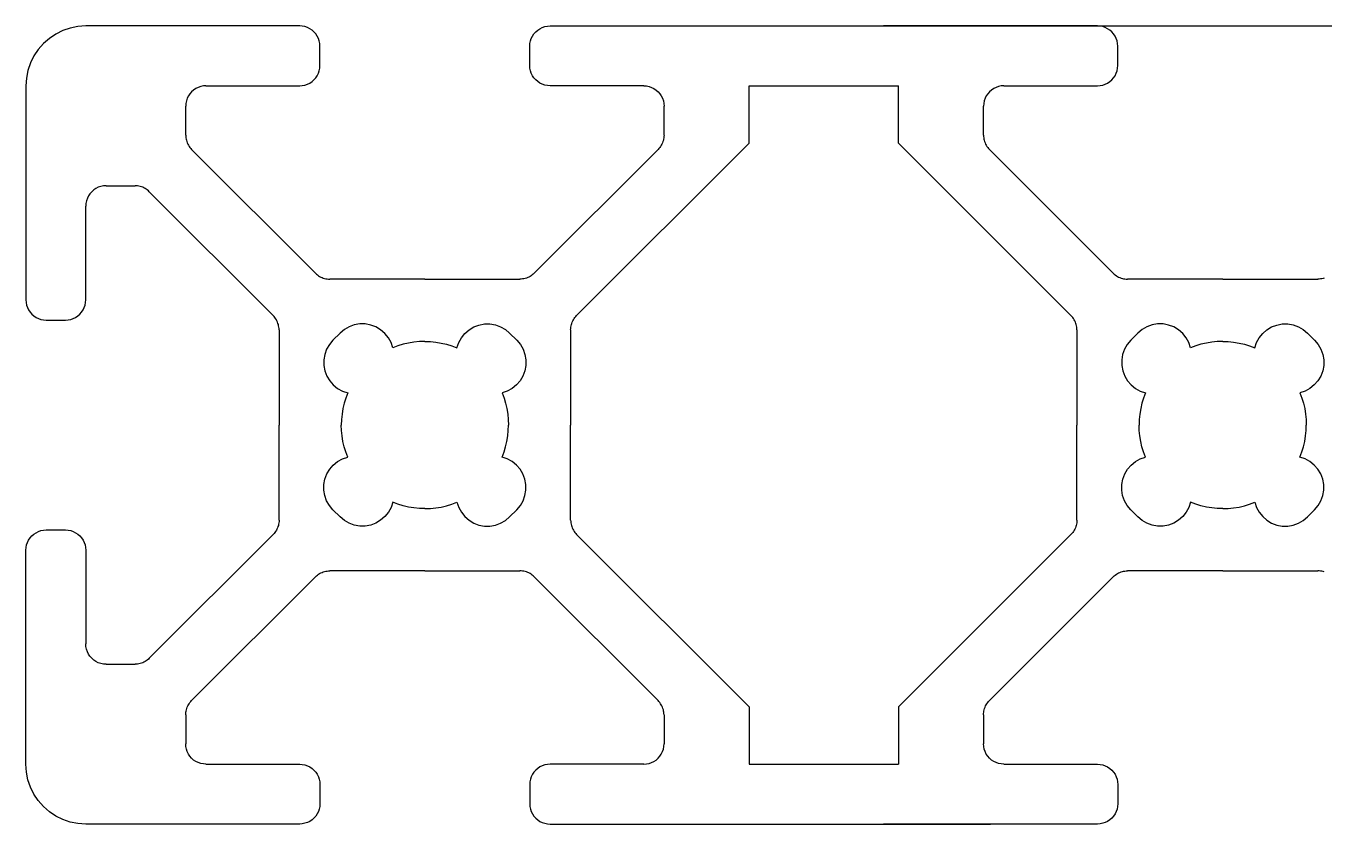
# Model space of a CAD drawing. Header units: millimetres. Extents: x 278 to 1158, y 380 to 680.
# Drawn here: x 1007.57 to 1040.11, y 660.41 to 680.41 of the extents above; entities that cross this region are included whole.
import ezdxf

# ---------------------------------------------------------------- set-up
doc = ezdxf.new("R2010")
doc.units = ezdxf.units.MM
doc.layers.add('paliglinija', color=3, linetype='Continuous')

# ---------------------------------------------------------------- blocks, each defined once
blk = doc.blocks.new('20x60')
for p, q in [((914.589, 684.641), (914.442, 684.512)), ((914.752, 684.75), (914.589, 684.641)), ((914.928, 684.837), (914.752, 684.75)), ((915.114, 684.9), (914.928, 684.837)), ((915.306, 684.938), (915.114, 684.9)), ((915.502, 684.951), (915.306, 684.938)), ((920.864, 684.951), (915.502, 684.951)), ((920.93, 684.947), (920.864, 684.951)), ((920.996, 684.934), (920.93, 684.947)), ((921.059, 684.913), (920.996, 684.934)), ((921.118, 684.883), (921.059, 684.913)), ((921.173, 684.846), (921.118, 684.883)), ((921.223, 684.802), (921.173, 684.846)), ((921.267, 684.752), (921.223, 684.802)), ((921.304, 684.697), (921.267, 684.752)), ((921.334, 684.638), (921.304, 684.697)), ((926.671, 684.638), (926.7, 684.697)), ((926.7, 684.697), (926.737, 684.752)), ((926.737, 684.752), (926.781, 684.802)), ((926.781, 684.802), (926.831, 684.846)), ((926.831, 684.846), (926.886, 684.883)), ((926.886, 684.883), (926.946, 684.913)), ((926.946, 684.913), (927.009, 684.934)), ((927.009, 684.934), (927.074, 684.947)), ((927.074, 684.947), (927.14, 684.951)), ((927.14, 684.951), (932.502, 684.951)), ((929.821, 684.951), (938.183, 684.951)), ((940.864, 684.951), (935.502, 684.951)), ((940.93, 684.947), (940.864, 684.951)), ((940.996, 684.934), (940.93, 684.947)), ((941.059, 684.913), (940.996, 684.934)), ((941.118, 684.883), (941.059, 684.913)), ((941.173, 684.846), (941.118, 684.883)), ((941.223, 684.802), (941.173, 684.846)), ((941.267, 684.752), (941.223, 684.802)), ((941.304, 684.697), (941.267, 684.752)), ((941.334, 684.638), (941.304, 684.697)), ((914.312, 684.364), (914.203, 684.201)), ((914.442, 684.512), (914.312, 684.364)), ((921.355, 684.575), (921.334, 684.638)), ((921.368, 684.51), (921.355, 684.575)), ((921.372, 684.443), (921.368, 684.51)), ((921.372, 683.959), (921.372, 684.443)), ((926.632, 684.443), (926.637, 684.51)), ((926.632, 683.959), (926.632, 684.443)), ((926.637, 684.51), (926.649, 684.575)), ((926.649, 684.575), (926.671, 684.638)), ((941.355, 684.575), (941.334, 684.638)), ((941.368, 684.51), (941.355, 684.575)), ((941.372, 684.443), (941.368, 684.51)), ((941.372, 683.959), (941.372, 684.443)), ((914.116, 684.025), (914.053, 683.839)), ((914.203, 684.201), (914.116, 684.025)), ((914.053, 683.839), (914.015, 683.647)), ((921.267, 683.65), (921.304, 683.705)), ((921.304, 683.705), (921.334, 683.765)), ((921.334, 683.765), (921.355, 683.828)), ((921.355, 683.828), (921.368, 683.893)), ((921.368, 683.893), (921.372, 683.959)), ((926.637, 683.893), (926.632, 683.959)), ((926.649, 683.828), (926.637, 683.893)), ((926.671, 683.765), (926.649, 683.828)), ((926.7, 683.705), (926.671, 683.765)), ((926.737, 683.65), (926.7, 683.705)), ((941.267, 683.65), (941.304, 683.705)), ((941.304, 683.705), (941.334, 683.765)), ((941.334, 683.765), (941.355, 683.828)), ((941.355, 683.828), (941.368, 683.893)), ((941.368, 683.893), (941.372, 683.959)), ((914.015, 683.647), (914.002, 683.451)), ((914.002, 683.451), (914.002, 678.089)), ((918.206, 683.346), (918.156, 683.302)), ((918.261, 683.383), (918.206, 683.346)), ((918.321, 683.413), (918.261, 683.383)), ((918.384, 683.434), (918.321, 683.413)), ((918.449, 683.447), (918.384, 683.434)), ((918.515, 683.451), (918.449, 683.447)), ((918.515, 683.451), (920.864, 683.451)), ((920.864, 683.451), (920.93, 683.456)), ((920.93, 683.456), (920.996, 683.469)), ((920.996, 683.469), (921.059, 683.49)), ((921.059, 683.49), (921.118, 683.519)), ((921.118, 683.519), (921.173, 683.556)), ((921.173, 683.556), (921.223, 683.6)), ((921.223, 683.6), (921.267, 683.65)), ((926.781, 683.6), (926.737, 683.65)), ((926.831, 683.556), (926.781, 683.6)), ((926.886, 683.519), (926.831, 683.556)), ((926.946, 683.49), (926.886, 683.519)), ((927.009, 683.469), (926.946, 683.49)), ((927.074, 683.456), (927.009, 683.469)), ((927.14, 683.451), (927.074, 683.456)), ((929.489, 683.451), (927.14, 683.451)), ((929.489, 683.451), (929.555, 683.447)), ((929.555, 683.447), (929.621, 683.434)), ((929.621, 683.434), (929.684, 683.413)), ((929.684, 683.413), (929.743, 683.383)), ((929.743, 683.383), (929.798, 683.346)), ((929.798, 683.346), (929.848, 683.302)), ((932.129, 682.017), (932.129, 683.451)), ((932.129, 683.451), (935.876, 683.451)), ((935.876, 682.017), (935.876, 683.451)), ((938.206, 683.346), (938.156, 683.302)), ((938.261, 683.383), (938.206, 683.346)), ((938.321, 683.413), (938.261, 683.383)), ((938.384, 683.434), (938.321, 683.413)), ((938.449, 683.447), (938.384, 683.434)), ((938.515, 683.451), (938.449, 683.447)), ((938.515, 683.451), (940.864, 683.451)), ((940.864, 683.451), (940.93, 683.456)), ((940.93, 683.456), (940.996, 683.469)), ((940.996, 683.469), (941.059, 683.49)), ((941.059, 683.49), (941.118, 683.519)), ((941.118, 683.519), (941.173, 683.556)), ((941.173, 683.556), (941.223, 683.6)), ((941.223, 683.6), (941.267, 683.65)), ((918.024, 683.075), (918.012, 683.01)), ((918.046, 683.138), (918.024, 683.075)), ((918.075, 683.197), (918.046, 683.138)), ((918.112, 683.252), (918.075, 683.197)), ((918.156, 683.302), (918.112, 683.252)), ((929.848, 683.302), (929.892, 683.252)), ((929.892, 683.252), (929.929, 683.197)), ((929.929, 683.197), (929.959, 683.138)), ((929.959, 683.138), (929.98, 683.075)), ((929.98, 683.075), (929.993, 683.01)), ((938.024, 683.075), (938.012, 683.01)), ((938.046, 683.138), (938.024, 683.075)), ((938.075, 683.197), (938.046, 683.138)), ((938.112, 683.252), (938.075, 683.197)), ((938.156, 683.302), (938.112, 683.252)), ((918.012, 683.01), (918.007, 682.943)), ((918.007, 682.217), (918.007, 682.943)), ((929.993, 683.01), (929.997, 682.943)), ((929.997, 682.217), (929.997, 682.943)), ((938.012, 683.01), (938.007, 682.943)), ((938.007, 682.217), (938.007, 682.943)), ((918.007, 682.217), (918.008, 682.184)), ((918.008, 682.184), (918.012, 682.151)), ((918.012, 682.151), (918.017, 682.118)), ((918.017, 682.118), (918.024, 682.086)), ((918.024, 682.086), (918.034, 682.054)), ((918.034, 682.054), (918.046, 682.023)), ((929.97, 682.054), (929.959, 682.023)), ((929.98, 682.086), (929.97, 682.054)), ((929.987, 682.118), (929.98, 682.086)), ((929.993, 682.151), (929.987, 682.118)), ((929.996, 682.184), (929.993, 682.151)), ((929.997, 682.217), (929.996, 682.184)), ((938.007, 682.217), (938.008, 682.184)), ((938.008, 682.184), (938.012, 682.151)), ((938.012, 682.151), (938.017, 682.118)), ((938.017, 682.118), (938.024, 682.086)), ((938.024, 682.086), (938.034, 682.054)), ((938.034, 682.054), (938.046, 682.023)), ((918.046, 682.023), (918.06, 681.993)), ((918.06, 681.993), (918.075, 681.963)), ((918.075, 681.963), (918.093, 681.935)), ((918.093, 681.935), (918.112, 681.908)), ((918.112, 681.908), (918.133, 681.882)), ((918.133, 681.882), (918.156, 681.858)), ((921.259, 678.755), (918.156, 681.858)), ((926.745, 678.755), (929.848, 681.858)), ((932.129, 682.017), (927.806, 677.694)), ((929.871, 681.882), (929.848, 681.858)), ((929.892, 681.908), (929.871, 681.882)), ((929.912, 681.935), (929.892, 681.908)), ((929.929, 681.963), (929.912, 681.935)), ((929.945, 681.993), (929.929, 681.963)), ((929.959, 682.023), (929.945, 681.993)), ((935.876, 682.017), (940.198, 677.694)), ((938.046, 682.023), (938.06, 681.993)), ((938.06, 681.993), (938.075, 681.963)), ((938.075, 681.963), (938.093, 681.935)), ((938.093, 681.935), (938.112, 681.908)), ((938.112, 681.908), (938.133, 681.882)), ((938.133, 681.882), (938.156, 681.858)), ((941.259, 678.755), (938.156, 681.858)), ((915.607, 680.747), (915.57, 680.692)), ((915.651, 680.797), (915.607, 680.747)), ((915.701, 680.841), (915.651, 680.797)), ((915.756, 680.878), (915.701, 680.841)), ((915.816, 680.908), (915.756, 680.878)), ((915.879, 680.929), (915.816, 680.908)), ((915.944, 680.942), (915.879, 680.929)), ((916.01, 680.946), (915.944, 680.942)), ((916.01, 680.946), (916.736, 680.946)), ((916.769, 680.945), (916.736, 680.946)), ((916.802, 680.942), (916.769, 680.945)), ((916.835, 680.936), (916.802, 680.942)), ((916.868, 680.929), (916.835, 680.936)), ((916.899, 680.919), (916.868, 680.929)), ((916.93, 680.908), (916.899, 680.919)), ((916.961, 680.894), (916.93, 680.908)), ((916.99, 680.878), (916.961, 680.894)), ((917.018, 680.861), (916.99, 680.878)), ((917.045, 680.841), (917.018, 680.861)), ((917.071, 680.82), (917.045, 680.841)), ((917.095, 680.797), (917.071, 680.82)), ((917.095, 680.797), (920.198, 677.694)), ((937.095, 680.797), (940.198, 677.694)), ((915.507, 680.505), (915.502, 680.438)), ((915.502, 678.089), (915.502, 680.438)), ((915.519, 680.57), (915.507, 680.505)), ((915.541, 680.633), (915.519, 680.57)), ((915.57, 680.692), (915.541, 680.633)), ((921.259, 678.755), (921.283, 678.732)), ((921.283, 678.732), (921.309, 678.711)), ((921.309, 678.711), (921.336, 678.692)), ((921.336, 678.692), (921.364, 678.674)), ((921.364, 678.674), (921.394, 678.659)), ((921.394, 678.659), (921.424, 678.645)), ((921.424, 678.645), (921.455, 678.633)), ((921.455, 678.633), (921.487, 678.624)), ((921.487, 678.624), (921.519, 678.616)), ((921.519, 678.616), (921.552, 678.611)), ((921.552, 678.611), (921.585, 678.607)), ((921.585, 678.607), (921.618, 678.606)), ((924.002, 678.606), (921.618, 678.606)), ((924.002, 678.606), (926.386, 678.606)), ((926.419, 678.607), (926.386, 678.606)), ((926.452, 678.611), (926.419, 678.607)), ((926.485, 678.616), (926.452, 678.611)), ((926.518, 678.624), (926.485, 678.616)), ((926.549, 678.633), (926.518, 678.624)), ((926.58, 678.645), (926.549, 678.633)), ((926.611, 678.659), (926.58, 678.645)), ((926.64, 678.674), (926.611, 678.659)), ((926.668, 678.692), (926.64, 678.674)), ((926.695, 678.711), (926.668, 678.692)), ((926.721, 678.732), (926.695, 678.711)), ((926.745, 678.755), (926.721, 678.732)), ((941.259, 678.755), (941.283, 678.732)), ((941.283, 678.732), (941.309, 678.711)), ((941.309, 678.711), (941.336, 678.692)), ((941.336, 678.692), (941.364, 678.674)), ((941.364, 678.674), (941.394, 678.659)), ((941.394, 678.659), (941.424, 678.645)), ((941.424, 678.645), (941.455, 678.633)), ((941.455, 678.633), (941.487, 678.624)), ((941.487, 678.624), (941.519, 678.616)), ((941.519, 678.616), (941.552, 678.611)), ((941.552, 678.611), (941.585, 678.607)), ((941.585, 678.607), (941.618, 678.606)), ((944.002, 678.606), (941.618, 678.606)), ((944.002, 678.606), (946.386, 678.606)), ((946.419, 678.607), (946.386, 678.606)), ((946.452, 678.611), (946.419, 678.607)), ((946.485, 678.616), (946.452, 678.611)), ((946.518, 678.624), (946.485, 678.616)), ((946.549, 678.633), (946.518, 678.624)), ((914.002, 678.089), (914.007, 678.023)), ((914.007, 678.023), (914.019, 677.958)), ((914.019, 677.958), (914.041, 677.895)), ((914.041, 677.895), (914.07, 677.835)), ((914.07, 677.835), (914.107, 677.78)), ((915.397, 677.78), (915.434, 677.835)), ((915.434, 677.835), (915.464, 677.895)), ((915.464, 677.895), (915.485, 677.958)), ((915.485, 677.958), (915.498, 678.023)), ((915.498, 678.023), (915.502, 678.089)), ((914.107, 677.78), (914.151, 677.73)), ((914.151, 677.73), (914.201, 677.686)), ((914.201, 677.686), (914.256, 677.649)), ((914.256, 677.649), (914.316, 677.62)), ((914.316, 677.62), (914.379, 677.599)), ((914.379, 677.599), (914.444, 677.586)), ((914.444, 677.586), (914.51, 677.581)), ((914.51, 677.581), (914.994, 677.581)), ((914.994, 677.581), (915.06, 677.586)), ((915.06, 677.586), (915.126, 677.599)), ((915.126, 677.599), (915.189, 677.62)), ((915.189, 677.62), (915.248, 677.649)), ((915.248, 677.649), (915.303, 677.686)), ((915.303, 677.686), (915.353, 677.73)), ((915.353, 677.73), (915.397, 677.78)), ((920.221, 677.67), (920.198, 677.694)), ((920.242, 677.644), (920.221, 677.67)), ((920.262, 677.617), (920.242, 677.644)), ((920.279, 677.589), (920.262, 677.617)), ((920.295, 677.56), (920.279, 677.589)), ((920.309, 677.53), (920.295, 677.56)), ((920.32, 677.498), (920.309, 677.53)), ((920.33, 677.467), (920.32, 677.498)), ((922.371, 677.484), (922.234, 677.461)), ((922.509, 677.483), (922.371, 677.484)), ((922.646, 677.457), (922.509, 677.483)), ((925.359, 677.457), (925.495, 677.483)), ((925.495, 677.483), (925.633, 677.484)), ((925.633, 677.484), (925.77, 677.461)), ((927.674, 677.467), (927.684, 677.498)), ((927.684, 677.498), (927.696, 677.53)), ((927.696, 677.53), (927.71, 677.56)), ((927.71, 677.56), (927.725, 677.589)), ((927.725, 677.589), (927.743, 677.617)), ((927.743, 677.617), (927.762, 677.644)), ((927.762, 677.644), (927.783, 677.67)), ((927.783, 677.67), (927.806, 677.694)), ((940.221, 677.67), (940.198, 677.694)), ((940.242, 677.644), (940.221, 677.67)), ((940.262, 677.617), (940.242, 677.644)), ((940.279, 677.589), (940.262, 677.617)), ((940.295, 677.56), (940.279, 677.589)), ((940.309, 677.53), (940.295, 677.56)), ((940.32, 677.498), (940.309, 677.53)), ((940.33, 677.467), (940.32, 677.498)), ((942.371, 677.484), (942.234, 677.461)), ((942.509, 677.483), (942.371, 677.484)), ((942.646, 677.457), (942.509, 677.483)), ((945.359, 677.457), (945.495, 677.483)), ((945.495, 677.483), (945.633, 677.484)), ((945.633, 677.484), (945.77, 677.461)), ((920.337, 677.434), (920.33, 677.467)), ((920.343, 677.401), (920.337, 677.434)), ((920.346, 677.368), (920.343, 677.401)), ((920.347, 677.335), (920.346, 677.368)), ((920.347, 677.335), (920.347, 674.951)), ((921.877, 677.256), (921.698, 677.076)), ((921.984, 677.345), (921.877, 677.256)), ((922.104, 677.414), (921.984, 677.345)), ((922.234, 677.461), (922.104, 677.414)), ((922.775, 677.408), (922.646, 677.457)), ((922.894, 677.337), (922.775, 677.408)), ((922.999, 677.247), (922.894, 677.337)), ((923.087, 677.139), (922.999, 677.247)), ((924.918, 677.139), (925.005, 677.247)), ((925.005, 677.247), (925.11, 677.337)), ((925.11, 677.337), (925.229, 677.408)), ((925.229, 677.408), (925.359, 677.457)), ((925.77, 677.461), (925.901, 677.414)), ((925.901, 677.414), (926.021, 677.345)), ((926.021, 677.345), (926.127, 677.256)), ((926.127, 677.256), (926.307, 677.076)), ((927.657, 677.335), (927.658, 677.368)), ((927.657, 677.335), (927.657, 674.951)), ((927.658, 677.368), (927.662, 677.401)), ((927.662, 677.401), (927.667, 677.434)), ((927.667, 677.434), (927.674, 677.467)), ((940.337, 677.434), (940.33, 677.467)), ((940.343, 677.401), (940.337, 677.434)), ((940.346, 677.368), (940.343, 677.401)), ((940.347, 677.335), (940.346, 677.368)), ((940.347, 677.335), (940.347, 674.951)), ((941.877, 677.256), (941.698, 677.076)), ((941.984, 677.345), (941.877, 677.256)), ((942.104, 677.414), (941.984, 677.345)), ((942.234, 677.461), (942.104, 677.414)), ((942.775, 677.408), (942.646, 677.457)), ((942.894, 677.337), (942.775, 677.408)), ((942.999, 677.247), (942.894, 677.337)), ((943.087, 677.139), (942.999, 677.247)), ((944.918, 677.139), (945.005, 677.247)), ((945.005, 677.247), (945.11, 677.337)), ((945.11, 677.337), (945.229, 677.408)), ((945.229, 677.408), (945.359, 677.457)), ((945.77, 677.461), (945.901, 677.414)), ((945.901, 677.414), (946.021, 677.345)), ((946.021, 677.345), (946.127, 677.256)), ((946.127, 677.256), (946.307, 677.076)), ((921.54, 676.85), (921.493, 676.719)), ((921.609, 676.97), (921.54, 676.85)), ((921.698, 677.076), (921.609, 676.97)), ((923.154, 677.018), (923.087, 677.139)), ((923.198, 676.886), (923.154, 677.018)), ((923.327, 676.935), (923.198, 676.886)), ((923.458, 676.975), (923.327, 676.935)), ((923.592, 677.006), (923.458, 676.975)), ((923.728, 677.029), (923.592, 677.006)), ((923.865, 677.042), (923.728, 677.029)), ((924.002, 677.047), (923.865, 677.042)), ((924.002, 677.047), (924.14, 677.042)), ((924.14, 677.042), (924.276, 677.029)), ((924.276, 677.029), (924.412, 677.006)), ((924.412, 677.006), (924.546, 676.975)), ((924.546, 676.975), (924.678, 676.935)), ((924.678, 676.935), (924.806, 676.886)), ((924.806, 676.886), (924.851, 677.018)), ((924.851, 677.018), (924.918, 677.139)), ((926.307, 677.076), (926.396, 676.97)), ((926.396, 676.97), (926.465, 676.85)), ((926.465, 676.85), (926.511, 676.719)), ((941.54, 676.85), (941.493, 676.719)), ((941.609, 676.97), (941.54, 676.85)), ((941.698, 677.076), (941.609, 676.97)), ((943.154, 677.018), (943.087, 677.139)), ((943.198, 676.886), (943.154, 677.018)), ((943.327, 676.935), (943.198, 676.886)), ((943.458, 676.975), (943.327, 676.935)), ((943.592, 677.006), (943.458, 676.975)), ((943.728, 677.029), (943.592, 677.006)), ((943.865, 677.042), (943.728, 677.029)), ((944.002, 677.047), (943.865, 677.042)), ((944.002, 677.047), (944.14, 677.042)), ((944.14, 677.042), (944.276, 677.029)), ((944.276, 677.029), (944.412, 677.006)), ((944.412, 677.006), (944.546, 676.975)), ((944.546, 676.975), (944.678, 676.935)), ((944.678, 676.935), (944.806, 676.886)), ((944.806, 676.886), (944.851, 677.018)), ((944.851, 677.018), (944.918, 677.139)), ((946.307, 677.076), (946.396, 676.97)), ((946.396, 676.97), (946.465, 676.85)), ((946.465, 676.85), (946.511, 676.719)), ((921.493, 676.719), (921.47, 676.583)), ((921.47, 676.583), (921.471, 676.444)), ((926.511, 676.719), (926.535, 676.583)), ((926.535, 676.583), (926.534, 676.444)), ((941.493, 676.719), (941.47, 676.583)), ((941.47, 676.583), (941.471, 676.444)), ((946.511, 676.719), (946.535, 676.583)), ((946.535, 676.583), (946.534, 676.444)), ((921.471, 676.444), (921.496, 676.308)), ((921.496, 676.308), (921.545, 676.178)), ((926.508, 676.308), (926.459, 676.178)), ((926.534, 676.444), (926.508, 676.308)), ((941.471, 676.444), (941.496, 676.308)), ((941.496, 676.308), (941.545, 676.178)), ((946.508, 676.308), (946.459, 676.178)), ((946.534, 676.444), (946.508, 676.308)), ((921.545, 676.178), (921.616, 676.059)), ((921.616, 676.059), (921.707, 675.954)), ((921.707, 675.954), (921.815, 675.867)), ((921.815, 675.867), (921.936, 675.8)), ((926.19, 675.867), (926.069, 675.8)), ((926.298, 675.954), (926.19, 675.867)), ((926.388, 676.059), (926.298, 675.954)), ((926.459, 676.178), (926.388, 676.059)), ((941.545, 676.178), (941.616, 676.059)), ((941.616, 676.059), (941.707, 675.954)), ((941.707, 675.954), (941.815, 675.867)), ((941.815, 675.867), (941.936, 675.8)), ((946.19, 675.867), (946.069, 675.8)), ((946.298, 675.954), (946.19, 675.867)), ((946.388, 676.059), (946.298, 675.954)), ((946.459, 676.178), (946.388, 676.059)), ((921.936, 675.8), (922.067, 675.755)), ((922.018, 675.627), (921.978, 675.495)), ((922.067, 675.755), (922.018, 675.627)), ((926.069, 675.8), (925.937, 675.755)), ((925.937, 675.755), (925.986, 675.627)), ((925.986, 675.627), (926.026, 675.495)), ((941.936, 675.8), (942.067, 675.755)), ((942.018, 675.627), (941.978, 675.495)), ((942.067, 675.755), (942.018, 675.627)), ((946.069, 675.8), (945.937, 675.755)), ((945.937, 675.755), (945.986, 675.627)), ((945.986, 675.627), (946.026, 675.495)), ((921.925, 675.225), (921.911, 675.089)), ((921.947, 675.361), (921.925, 675.225)), ((921.978, 675.495), (921.947, 675.361)), ((926.026, 675.495), (926.057, 675.361)), ((926.057, 675.361), (926.08, 675.225)), ((926.08, 675.225), (926.093, 675.089)), ((941.925, 675.225), (941.911, 675.089)), ((941.947, 675.361), (941.925, 675.225)), ((941.978, 675.495), (941.947, 675.361)), ((946.026, 675.495), (946.057, 675.361)), ((946.057, 675.361), (946.08, 675.225)), ((946.08, 675.225), (946.093, 675.089)), ((920.347, 672.567), (920.347, 674.951)), ((921.911, 675.089), (921.907, 674.951)), ((921.911, 674.814), (921.907, 674.951)), ((926.093, 675.089), (926.098, 674.951)), ((926.093, 674.814), (926.098, 674.951)), ((927.657, 672.567), (927.657, 674.951)), ((940.347, 672.567), (940.347, 674.951)), ((941.911, 675.089), (941.907, 674.951)), ((941.911, 674.814), (941.907, 674.951)), ((946.093, 675.089), (946.098, 674.951)), ((946.093, 674.814), (946.098, 674.951)), ((921.925, 674.677), (921.911, 674.814)), ((921.947, 674.541), (921.925, 674.677)), ((926.057, 674.541), (926.08, 674.677)), ((926.08, 674.677), (926.093, 674.814)), ((941.925, 674.677), (941.911, 674.814)), ((941.947, 674.541), (941.925, 674.677)), ((946.057, 674.541), (946.08, 674.677)), ((946.08, 674.677), (946.093, 674.814)), ((921.978, 674.407), (921.947, 674.541)), ((922.018, 674.276), (921.978, 674.407)), ((922.067, 674.147), (922.018, 674.276)), ((925.937, 674.147), (925.986, 674.276)), ((925.986, 674.276), (926.026, 674.407)), ((926.026, 674.407), (926.057, 674.541)), ((941.978, 674.407), (941.947, 674.541)), ((942.018, 674.276), (941.978, 674.407)), ((942.067, 674.147), (942.018, 674.276)), ((945.937, 674.147), (945.986, 674.276)), ((945.986, 674.276), (946.026, 674.407)), ((946.026, 674.407), (946.057, 674.541)), ((921.616, 673.843), (921.707, 673.948)), ((921.707, 673.948), (921.815, 674.036)), ((921.815, 674.036), (921.936, 674.103)), ((921.936, 674.103), (922.067, 674.147)), ((926.069, 674.103), (925.937, 674.147)), ((926.19, 674.036), (926.069, 674.103)), ((926.298, 673.948), (926.19, 674.036)), ((926.388, 673.843), (926.298, 673.948)), ((941.616, 673.843), (941.707, 673.948)), ((941.707, 673.948), (941.815, 674.036)), ((941.815, 674.036), (941.936, 674.103)), ((941.936, 674.103), (942.067, 674.147)), ((946.069, 674.103), (945.937, 674.147)), ((946.19, 674.036), (946.069, 674.103)), ((946.298, 673.948), (946.19, 674.036)), ((946.388, 673.843), (946.298, 673.948)), ((921.471, 673.458), (921.496, 673.595)), ((921.496, 673.595), (921.545, 673.724)), ((921.545, 673.724), (921.616, 673.843)), ((926.459, 673.724), (926.388, 673.843)), ((926.508, 673.595), (926.459, 673.724)), ((926.534, 673.458), (926.508, 673.595)), ((941.471, 673.458), (941.496, 673.595)), ((941.496, 673.595), (941.545, 673.724)), ((941.545, 673.724), (941.616, 673.843)), ((946.459, 673.724), (946.388, 673.843)), ((946.508, 673.595), (946.459, 673.724)), ((946.534, 673.458), (946.508, 673.595)), ((921.47, 673.32), (921.471, 673.458)), ((921.493, 673.183), (921.47, 673.32)), ((926.511, 673.183), (926.535, 673.32)), ((926.535, 673.32), (926.534, 673.458)), ((941.47, 673.32), (941.471, 673.458)), ((941.493, 673.183), (941.47, 673.32)), ((946.511, 673.183), (946.535, 673.32)), ((946.535, 673.32), (946.534, 673.458)), ((921.54, 673.053), (921.493, 673.183)), ((921.609, 672.933), (921.54, 673.053)), ((921.698, 672.826), (921.609, 672.933)), ((923.198, 673.016), (923.154, 672.885)), ((923.327, 672.968), (923.198, 673.016)), ((923.458, 672.927), (923.327, 672.968)), ((923.592, 672.896), (923.458, 672.927)), ((924.412, 672.896), (924.546, 672.927)), ((924.546, 672.927), (924.678, 672.968)), ((924.678, 672.968), (924.806, 673.016)), ((924.806, 673.016), (924.851, 672.885)), ((926.307, 672.826), (926.396, 672.933)), ((926.396, 672.933), (926.465, 673.053)), ((926.465, 673.053), (926.511, 673.183)), ((941.54, 673.053), (941.493, 673.183)), ((941.609, 672.933), (941.54, 673.053)), ((941.698, 672.826), (941.609, 672.933)), ((943.198, 673.016), (943.154, 672.885)), ((943.327, 672.968), (943.198, 673.016)), ((943.458, 672.927), (943.327, 672.968)), ((943.592, 672.896), (943.458, 672.927)), ((944.412, 672.896), (944.546, 672.927)), ((944.546, 672.927), (944.678, 672.968)), ((944.678, 672.968), (944.806, 673.016)), ((944.806, 673.016), (944.851, 672.885)), ((946.307, 672.826), (946.396, 672.933)), ((946.396, 672.933), (946.465, 673.053)), ((946.465, 673.053), (946.511, 673.183)), ((921.877, 672.647), (921.698, 672.826)), ((921.984, 672.558), (921.877, 672.647)), ((922.999, 672.656), (922.894, 672.565)), ((923.087, 672.764), (922.999, 672.656)), ((923.154, 672.885), (923.087, 672.764)), ((923.728, 672.874), (923.592, 672.896)), ((923.865, 672.86), (923.728, 672.874)), ((924.002, 672.856), (923.865, 672.86)), ((924.002, 672.856), (924.14, 672.86)), ((924.14, 672.86), (924.276, 672.874)), ((924.276, 672.874), (924.412, 672.896)), ((924.851, 672.885), (924.918, 672.764)), ((924.918, 672.764), (925.005, 672.656)), ((925.005, 672.656), (925.11, 672.565)), ((926.021, 672.558), (926.127, 672.647)), ((926.127, 672.647), (926.307, 672.826)), ((941.877, 672.647), (941.698, 672.826)), ((941.984, 672.558), (941.877, 672.647)), ((942.999, 672.656), (942.894, 672.565)), ((943.087, 672.764), (942.999, 672.656)), ((943.154, 672.885), (943.087, 672.764)), ((943.728, 672.874), (943.592, 672.896)), ((943.865, 672.86), (943.728, 672.874)), ((944.002, 672.856), (943.865, 672.86)), ((944.002, 672.856), (944.14, 672.86)), ((944.14, 672.86), (944.276, 672.874)), ((944.276, 672.874), (944.412, 672.896)), ((944.851, 672.885), (944.918, 672.764)), ((944.918, 672.764), (945.005, 672.656)), ((945.005, 672.656), (945.11, 672.565)), ((946.021, 672.558), (946.127, 672.647)), ((946.127, 672.647), (946.307, 672.826)), ((914.256, 672.253), (914.316, 672.283)), ((914.316, 672.283), (914.379, 672.304)), ((914.379, 672.304), (914.444, 672.317)), ((914.444, 672.317), (914.51, 672.321)), ((914.51, 672.321), (914.994, 672.321)), ((914.994, 672.321), (915.06, 672.317)), ((915.06, 672.317), (915.126, 672.304)), ((915.126, 672.304), (915.189, 672.283)), ((915.189, 672.283), (915.248, 672.253)), ((920.262, 672.285), (920.242, 672.258)), ((920.279, 672.313), (920.262, 672.285)), ((920.295, 672.343), (920.279, 672.313)), ((920.309, 672.373), (920.295, 672.343)), ((920.32, 672.404), (920.309, 672.373)), ((920.33, 672.436), (920.32, 672.404)), ((920.337, 672.468), (920.33, 672.436)), ((920.343, 672.501), (920.337, 672.468)), ((920.346, 672.534), (920.343, 672.501)), ((920.347, 672.567), (920.346, 672.534)), ((922.104, 672.489), (921.984, 672.558)), ((922.234, 672.442), (922.104, 672.489)), ((922.371, 672.419), (922.234, 672.442)), ((922.509, 672.42), (922.371, 672.419)), ((922.646, 672.445), (922.509, 672.42)), ((922.775, 672.494), (922.646, 672.445)), ((922.894, 672.565), (922.775, 672.494)), ((925.11, 672.565), (925.229, 672.494)), ((925.229, 672.494), (925.359, 672.445)), ((925.359, 672.445), (925.495, 672.42)), ((925.495, 672.42), (925.633, 672.419)), ((925.633, 672.419), (925.77, 672.442)), ((925.77, 672.442), (925.901, 672.489)), ((925.901, 672.489), (926.021, 672.558)), ((927.657, 672.567), (927.658, 672.534)), ((927.658, 672.534), (927.662, 672.501)), ((927.662, 672.501), (927.667, 672.468)), ((927.667, 672.468), (927.674, 672.436)), ((927.674, 672.436), (927.684, 672.404)), ((927.684, 672.404), (927.696, 672.373)), ((927.696, 672.373), (927.71, 672.343)), ((927.71, 672.343), (927.725, 672.313)), ((927.725, 672.313), (927.743, 672.285)), ((927.743, 672.285), (927.762, 672.258)), ((940.262, 672.285), (940.242, 672.258)), ((940.279, 672.313), (940.262, 672.285)), ((940.295, 672.343), (940.279, 672.313)), ((940.309, 672.373), (940.295, 672.343)), ((940.32, 672.404), (940.309, 672.373)), ((940.33, 672.436), (940.32, 672.404)), ((940.337, 672.468), (940.33, 672.436)), ((940.343, 672.501), (940.337, 672.468)), ((940.346, 672.534), (940.343, 672.501)), ((940.347, 672.567), (940.346, 672.534)), ((942.104, 672.489), (941.984, 672.558)), ((942.234, 672.442), (942.104, 672.489)), ((942.371, 672.419), (942.234, 672.442)), ((942.509, 672.42), (942.371, 672.419)), ((942.646, 672.445), (942.509, 672.42)), ((942.775, 672.494), (942.646, 672.445)), ((942.894, 672.565), (942.775, 672.494)), ((945.11, 672.565), (945.229, 672.494)), ((945.229, 672.494), (945.359, 672.445)), ((945.359, 672.445), (945.495, 672.42)), ((945.495, 672.42), (945.633, 672.419)), ((945.633, 672.419), (945.77, 672.442)), ((945.77, 672.442), (945.901, 672.489)), ((945.901, 672.489), (946.021, 672.558)), ((914.019, 671.945), (914.041, 672.008)), ((914.041, 672.008), (914.07, 672.067)), ((914.07, 672.067), (914.107, 672.122)), ((914.107, 672.122), (914.151, 672.172)), ((914.151, 672.172), (914.201, 672.216)), ((914.201, 672.216), (914.256, 672.253)), ((915.248, 672.253), (915.303, 672.216)), ((915.303, 672.216), (915.353, 672.172)), ((915.353, 672.172), (915.397, 672.122)), ((915.397, 672.122), (915.434, 672.067)), ((915.434, 672.067), (915.464, 672.008)), ((915.464, 672.008), (915.485, 671.945)), ((917.095, 669.105), (920.198, 672.208)), ((920.221, 672.232), (920.198, 672.208)), ((920.242, 672.258), (920.221, 672.232)), ((927.762, 672.258), (927.783, 672.232)), ((927.783, 672.232), (927.806, 672.208)), ((932.129, 667.885), (927.806, 672.208)), ((935.876, 667.885), (940.198, 672.208)), ((937.095, 669.105), (940.198, 672.208)), ((940.221, 672.232), (940.198, 672.208)), ((940.242, 672.258), (940.221, 672.232)), ((914.002, 671.813), (914.007, 671.88)), ((914.002, 666.451), (914.002, 671.813)), ((914.007, 671.88), (914.019, 671.945)), ((915.485, 671.945), (915.498, 671.88)), ((915.498, 671.88), (915.502, 671.813)), ((915.502, 671.813), (915.502, 669.464)), ((921.259, 671.147), (918.156, 668.044)), ((921.259, 671.147), (921.283, 671.17)), ((921.283, 671.17), (921.309, 671.191)), ((921.309, 671.191), (921.336, 671.211)), ((921.336, 671.211), (921.364, 671.228)), ((921.364, 671.228), (921.394, 671.244)), ((921.394, 671.244), (921.424, 671.258)), ((921.424, 671.258), (921.455, 671.269)), ((921.455, 671.269), (921.487, 671.279)), ((921.487, 671.279), (921.519, 671.286)), ((921.519, 671.286), (921.552, 671.292)), ((921.552, 671.292), (921.585, 671.295)), ((921.585, 671.295), (921.618, 671.296)), ((924.002, 671.296), (921.618, 671.296)), ((924.002, 671.296), (926.386, 671.296)), ((926.419, 671.295), (926.386, 671.296)), ((926.452, 671.292), (926.419, 671.295)), ((926.485, 671.286), (926.452, 671.292)), ((926.518, 671.279), (926.485, 671.286)), ((926.549, 671.269), (926.518, 671.279)), ((926.58, 671.258), (926.549, 671.269)), ((926.611, 671.244), (926.58, 671.258)), ((926.64, 671.228), (926.611, 671.244)), ((926.668, 671.211), (926.64, 671.228)), ((926.695, 671.191), (926.668, 671.211)), ((926.721, 671.17), (926.695, 671.191)), ((926.745, 671.147), (926.721, 671.17)), ((926.745, 671.147), (929.848, 668.044)), ((941.259, 671.147), (938.156, 668.044)), ((941.259, 671.147), (941.283, 671.17)), ((941.283, 671.17), (941.309, 671.191)), ((941.309, 671.191), (941.336, 671.211)), ((941.336, 671.211), (941.364, 671.228)), ((941.364, 671.228), (941.394, 671.244)), ((941.394, 671.244), (941.424, 671.258)), ((941.424, 671.258), (941.455, 671.269)), ((941.455, 671.269), (941.487, 671.279)), ((941.487, 671.279), (941.519, 671.286)), ((941.519, 671.286), (941.552, 671.292)), ((941.552, 671.292), (941.585, 671.295)), ((941.585, 671.295), (941.618, 671.296)), ((944.002, 671.296), (941.618, 671.296)), ((944.002, 671.296), (946.386, 671.296)), ((946.419, 671.295), (946.386, 671.296)), ((946.452, 671.292), (946.419, 671.295)), ((946.485, 671.286), (946.452, 671.292)), ((946.518, 671.279), (946.485, 671.286)), ((946.549, 671.269), (946.518, 671.279)), ((915.507, 669.398), (915.502, 669.464)), ((915.519, 669.333), (915.507, 669.398)), ((915.541, 669.27), (915.519, 669.333)), ((915.57, 669.21), (915.541, 669.27)), ((915.607, 669.155), (915.57, 669.21)), ((915.651, 669.105), (915.607, 669.155)), ((915.701, 669.061), (915.651, 669.105)), ((915.756, 669.024), (915.701, 669.061)), ((915.816, 668.995), (915.756, 669.024)), ((916.99, 669.024), (916.961, 669.009)), ((917.018, 669.042), (916.99, 669.024)), ((917.045, 669.061), (917.018, 669.042)), ((917.071, 669.082), (917.045, 669.061)), ((917.095, 669.105), (917.071, 669.082)), ((915.879, 668.974), (915.816, 668.995)), ((915.944, 668.961), (915.879, 668.974)), ((916.01, 668.956), (915.944, 668.961)), ((916.01, 668.956), (916.736, 668.956)), ((916.769, 668.957), (916.736, 668.956)), ((916.802, 668.961), (916.769, 668.957)), ((916.835, 668.966), (916.802, 668.961)), ((916.868, 668.974), (916.835, 668.966)), ((916.899, 668.983), (916.868, 668.974)), ((916.93, 668.995), (916.899, 668.983)), ((916.961, 669.009), (916.93, 668.995)), ((918.133, 668.02), (918.156, 668.044)), ((929.871, 668.02), (929.848, 668.044)), ((938.133, 668.02), (938.156, 668.044)), ((918.007, 667.685), (918.008, 667.718)), ((918.008, 667.718), (918.012, 667.751)), ((918.012, 667.751), (918.017, 667.784)), ((918.017, 667.784), (918.024, 667.817)), ((918.024, 667.817), (918.034, 667.848)), ((918.034, 667.848), (918.046, 667.88)), ((918.046, 667.88), (918.06, 667.91)), ((918.06, 667.91), (918.075, 667.939)), ((918.075, 667.939), (918.093, 667.967)), ((918.093, 667.967), (918.112, 667.994)), ((918.112, 667.994), (918.133, 668.02)), ((929.892, 667.994), (929.871, 668.02)), ((929.912, 667.967), (929.892, 667.994)), ((929.929, 667.939), (929.912, 667.967)), ((929.945, 667.91), (929.929, 667.939)), ((929.959, 667.88), (929.945, 667.91)), ((929.97, 667.848), (929.959, 667.88)), ((929.98, 667.817), (929.97, 667.848)), ((929.987, 667.784), (929.98, 667.817)), ((929.993, 667.751), (929.987, 667.784)), ((929.996, 667.718), (929.993, 667.751)), ((929.997, 667.685), (929.996, 667.718)), ((932.129, 667.885), (932.129, 666.451)), ((935.876, 667.885), (935.876, 666.451)), ((938.007, 667.685), (938.008, 667.718)), ((938.008, 667.718), (938.012, 667.751)), ((938.012, 667.751), (938.017, 667.784)), ((938.017, 667.784), (938.024, 667.817)), ((938.024, 667.817), (938.034, 667.848)), ((938.034, 667.848), (938.046, 667.88)), ((938.046, 667.88), (938.06, 667.91)), ((938.06, 667.91), (938.075, 667.939)), ((938.075, 667.939), (938.093, 667.967)), ((938.093, 667.967), (938.112, 667.994)), ((938.112, 667.994), (938.133, 668.02)), ((918.007, 667.685), (918.007, 666.959)), ((929.997, 667.685), (929.997, 666.959)), ((938.007, 667.685), (938.007, 666.959)), ((918.012, 666.893), (918.007, 666.959)), ((918.024, 666.828), (918.012, 666.893)), ((918.046, 666.765), (918.024, 666.828)), ((918.075, 666.705), (918.046, 666.765)), ((929.929, 666.705), (929.959, 666.765)), ((929.959, 666.765), (929.98, 666.828)), ((929.98, 666.828), (929.993, 666.893)), ((929.993, 666.893), (929.997, 666.959)), ((938.012, 666.893), (938.007, 666.959)), ((938.024, 666.828), (938.012, 666.893)), ((938.046, 666.765), (938.024, 666.828)), ((938.075, 666.705), (938.046, 666.765)), ((914.015, 666.255), (914.002, 666.451)), ((918.112, 666.65), (918.075, 666.705)), ((918.156, 666.6), (918.112, 666.65)), ((918.206, 666.556), (918.156, 666.6)), ((918.261, 666.519), (918.206, 666.556)), ((918.321, 666.49), (918.261, 666.519)), ((918.384, 666.469), (918.321, 666.49)), ((918.449, 666.456), (918.384, 666.469)), ((918.515, 666.451), (918.449, 666.456)), ((918.515, 666.451), (920.864, 666.451)), ((920.864, 666.451), (920.93, 666.447)), ((920.93, 666.447), (920.996, 666.434)), ((920.996, 666.434), (921.059, 666.413)), ((927.009, 666.434), (926.946, 666.413)), ((927.074, 666.447), (927.009, 666.434)), ((927.14, 666.451), (927.074, 666.447)), ((929.489, 666.451), (927.14, 666.451)), ((929.489, 666.451), (929.555, 666.456)), ((929.555, 666.456), (929.621, 666.469)), ((929.621, 666.469), (929.684, 666.49)), ((929.684, 666.49), (929.743, 666.519)), ((929.743, 666.519), (929.798, 666.556)), ((929.798, 666.556), (929.848, 666.6)), ((929.848, 666.6), (929.892, 666.65)), ((929.892, 666.65), (929.929, 666.705)), ((932.129, 666.451), (935.876, 666.451)), ((938.112, 666.65), (938.075, 666.705)), ((938.156, 666.6), (938.112, 666.65)), ((938.206, 666.556), (938.156, 666.6)), ((938.261, 666.519), (938.206, 666.556)), ((938.321, 666.49), (938.261, 666.519)), ((938.384, 666.469), (938.321, 666.49)), ((938.449, 666.456), (938.384, 666.469)), ((938.515, 666.451), (938.449, 666.456)), ((938.515, 666.451), (940.864, 666.451)), ((940.864, 666.451), (940.93, 666.447)), ((940.93, 666.447), (940.996, 666.434)), ((940.996, 666.434), (941.059, 666.413)), ((914.053, 666.063), (914.015, 666.255)), ((921.059, 666.413), (921.118, 666.383)), ((921.118, 666.383), (921.173, 666.346)), ((921.173, 666.346), (921.223, 666.302)), ((921.223, 666.302), (921.267, 666.252)), ((921.267, 666.252), (921.304, 666.197)), ((921.304, 666.197), (921.334, 666.138)), ((921.334, 666.138), (921.355, 666.075)), ((926.671, 666.138), (926.649, 666.075)), ((926.7, 666.197), (926.671, 666.138)), ((926.737, 666.252), (926.7, 666.197)), ((926.781, 666.302), (926.737, 666.252)), ((926.831, 666.346), (926.781, 666.302)), ((926.886, 666.383), (926.831, 666.346)), ((926.946, 666.413), (926.886, 666.383)), ((941.059, 666.413), (941.118, 666.383)), ((941.118, 666.383), (941.173, 666.346)), ((941.173, 666.346), (941.223, 666.302)), ((941.223, 666.302), (941.267, 666.252)), ((941.267, 666.252), (941.304, 666.197)), ((941.304, 666.197), (941.334, 666.138)), ((941.334, 666.138), (941.355, 666.075)), ((914.116, 665.877), (914.053, 666.063)), ((914.203, 665.701), (914.116, 665.877)), ((921.355, 666.075), (921.368, 666.01)), ((921.368, 666.01), (921.372, 665.943)), ((921.372, 665.943), (921.372, 665.459)), ((926.637, 666.01), (926.632, 665.943)), ((926.632, 665.943), (926.632, 665.459)), ((926.649, 666.075), (926.637, 666.01)), ((941.355, 666.075), (941.368, 666.01)), ((941.368, 666.01), (941.372, 665.943)), ((941.372, 665.943), (941.372, 665.459)), ((914.312, 665.538), (914.203, 665.701)), ((914.442, 665.391), (914.312, 665.538)), ((921.372, 665.459), (921.368, 665.393)), ((926.632, 665.459), (926.637, 665.393)), ((941.372, 665.459), (941.368, 665.393)), ((914.589, 665.261), (914.442, 665.391)), ((914.752, 665.152), (914.589, 665.261)), ((914.928, 665.065), (914.752, 665.152)), ((921.267, 665.15), (921.223, 665.1)), ((921.304, 665.205), (921.267, 665.15)), ((921.334, 665.265), (921.304, 665.205)), ((921.355, 665.328), (921.334, 665.265)), ((921.368, 665.393), (921.355, 665.328)), ((926.637, 665.393), (926.649, 665.328)), ((926.649, 665.328), (926.671, 665.265)), ((926.671, 665.265), (926.7, 665.205)), ((926.7, 665.205), (926.737, 665.15)), ((926.737, 665.15), (926.781, 665.1)), ((941.267, 665.15), (941.223, 665.1)), ((941.304, 665.205), (941.267, 665.15)), ((941.334, 665.265), (941.304, 665.205)), ((941.355, 665.328), (941.334, 665.265)), ((941.368, 665.393), (941.355, 665.328)), ((915.114, 665.002), (914.928, 665.065)), ((915.306, 664.964), (915.114, 665.002)), ((915.502, 664.951), (915.306, 664.964)), ((920.864, 664.951), (915.502, 664.951)), ((920.93, 664.956), (920.864, 664.951)), ((920.996, 664.969), (920.93, 664.956)), ((921.059, 664.99), (920.996, 664.969)), ((921.118, 665.019), (921.059, 664.99)), ((921.173, 665.056), (921.118, 665.019)), ((921.223, 665.1), (921.173, 665.056)), ((926.781, 665.1), (926.831, 665.056)), ((926.831, 665.056), (926.886, 665.019)), ((926.886, 665.019), (926.946, 664.99)), ((926.946, 664.99), (927.009, 664.969)), ((927.009, 664.969), (927.074, 664.956)), ((927.074, 664.956), (927.14, 664.951)), ((927.14, 664.951), (932.502, 664.951)), ((929.821, 664.951), (938.183, 664.951)), ((940.864, 664.951), (935.502, 664.951)), ((940.93, 664.956), (940.864, 664.951)), ((940.996, 664.969), (940.93, 664.956)), ((941.059, 664.99), (940.996, 664.969)), ((941.118, 665.019), (941.059, 664.99)), ((941.173, 665.056), (941.118, 665.019)), ((941.223, 665.1), (941.173, 665.056))]:
    blk.add_line(p, q)

msp = doc.modelspace()

# ---------------------------------------------------------------- linework, layer by layer
at = {"layer": 'paliglinija'}
msp.add_line((1027.572, 680.408), (1047.572, 680.408), dxfattribs=at)

# ---------------------------------------------------------------- block references
msp.add_blockref('20x60', (93.569, -4.543), dxfattribs=at)

doc.saveas('drawing.dxf')
